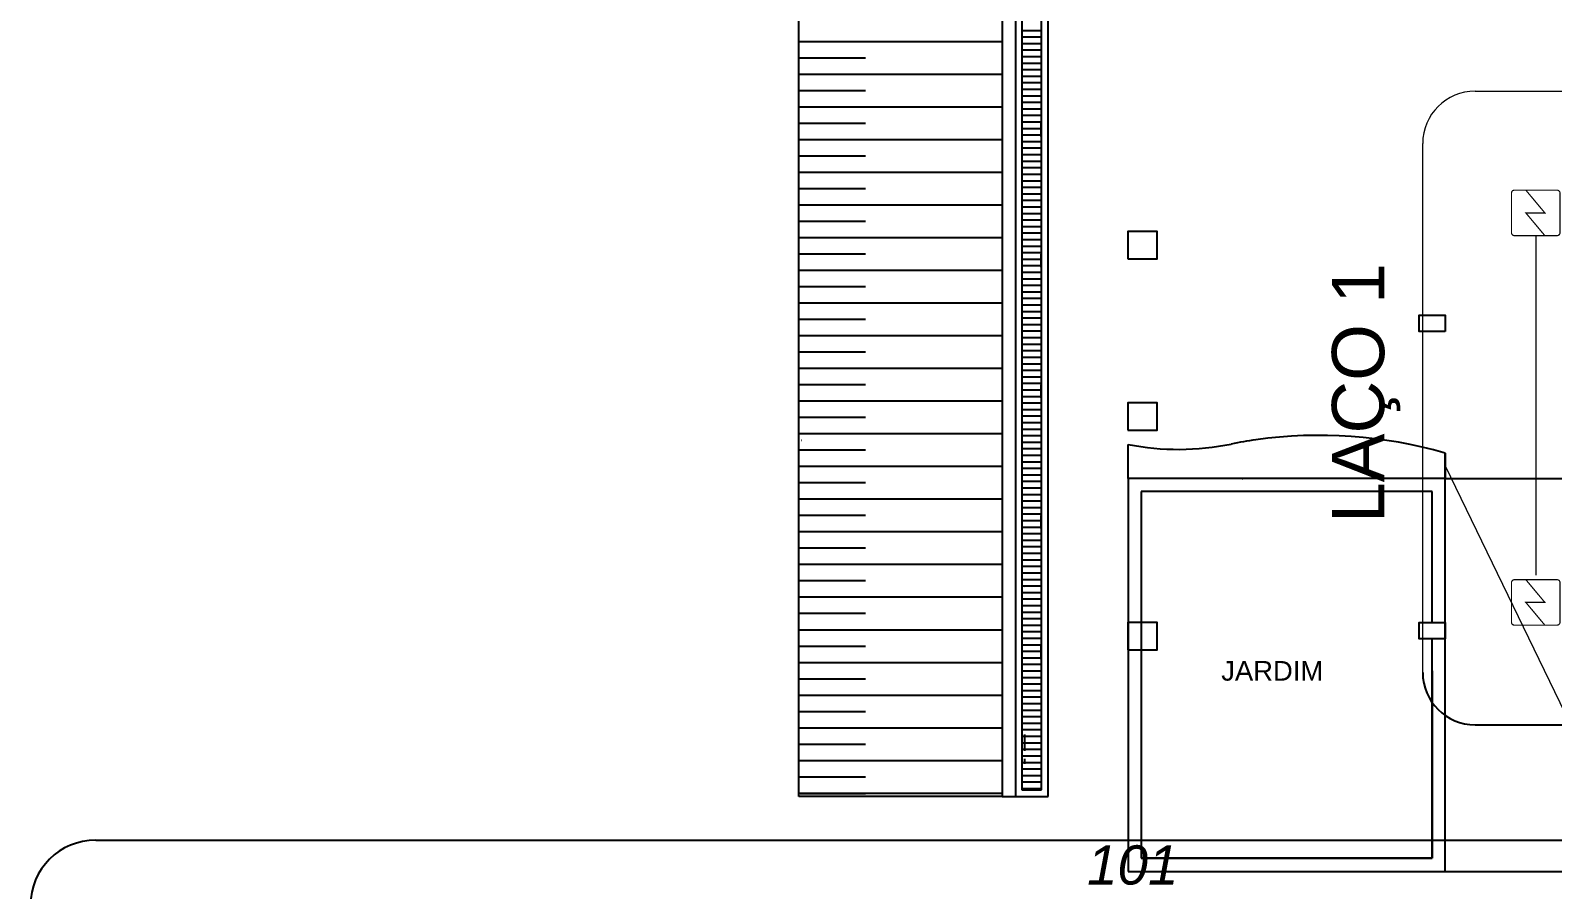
# Model space of a CAD drawing. Header units: metres. Extents: x -331 to 2982, y 362 to 2539.
# Drawn here: x 748.43 to 771.71, y 544.28 to 557.42 of the extents above; entities that cross this region are included whole.
import ezdxf

# ---------------------------------------------------------------- set-up
doc = ezdxf.new("R2010")
doc.units = ezdxf.units.M
doc.linetypes.add('XR_BL2_SUBSOLO_REV09$0$HIDDEN', pattern=[0.375, 0.25, -0.125])
doc.layers.get('0').update_dxf_attribs({"color": 251})
for name, color, linetype in [('Det', 251, 'Continuous'), ('DET. FUMAÇA', 1, 'Continuous'), ('Div', 251, 'Continuous'), ('Est', 251, 'Continuous'), ('Texto_Salas', 251, 'Continuous')]:
    doc.layers.add(name, color=color, linetype=linetype)
doc.styles.add('DESTAQUE', font='arial.ttf', dxfattribs={"height": 0.4})
doc.styles.get("Standard").update_dxf_attribs({"font": 'arial.ttf', "height": 0.3})

# ---------------------------------------------------------------- blocks, each defined once
blk = doc.blocks.new('Detector de fumaça')
at = {"layer": 'DET. FUMAÇA', "linetype": 'Continuous', "lineweight": 15, "const_width": 0.0187}
blk.add_lwpolyline([(774.599, 539.816), (775.249, 539.816, -0.414214), (775.296, 539.769), (775.296, 539.167, -0.414214), (775.249, 539.12), (774.599, 539.12, -0.414214), (774.553, 539.167), (774.553, 539.769, -0.414214)], format="xyb", close=True, dxfattribs=at)
blk.add_lwpolyline([(774.773, 539.816), (775.064, 539.468), (774.773, 539.468), (775.064, 539.12)], dxfattribs=at)
blk = doc.blocks.new('XR_BL2_SUBSOLO_REV09$0$PILAR_PASSARELA')
blk.add_lwpolyline([(-20, 12.5), (20, 12.5), (20, -12.5), (-20, -12.5)], close=True)

msp = doc.modelspace()

# ---------------------------------------------------------------- linework, layer by layer
at = {"layer": 'Det', "color": 251}
for p, q in [((760.186, 545.702), (760.186, 568.727)), ((763.299, 568.726), (763.299, 545.702)), ((763.499, 568.726), (763.499, 545.702)), ((763.499, 557.807), (763.499, 545.702)), ((763.599, 557.807), (763.599, 545.802)), ((763.899, 545.802), (763.899, 557.807)), ((763.999, 545.702), (763.999, 557.807)), ((763.899, 557.419), (763.599, 557.419)), ((763.899, 557.319), (763.599, 557.319)), ((761.209, 557.249), (760.186, 557.249)), ((763.299, 557.249), (761.209, 557.249)), ((763.899, 557.219), (763.599, 557.219)), ((763.899, 557.119), (763.599, 557.119)), ((761.209, 556.999), (760.186, 556.999)), ((763.899, 557.019), (763.599, 557.019)), ((763.899, 556.919), (763.599, 556.919)), ((761.209, 556.749), (760.186, 556.749)), ((763.299, 556.749), (761.209, 556.749)), ((763.899, 556.819), (763.599, 556.819)), ((763.899, 556.719), (763.599, 556.719)), ((763.899, 556.619), (763.599, 556.619)), ((761.209, 556.499), (760.186, 556.499)), ((763.899, 556.519), (763.599, 556.519)), ((763.899, 556.419), (763.599, 556.419)), ((761.209, 556.249), (760.186, 556.249)), ((763.299, 556.249), (761.209, 556.249)), ((763.899, 556.319), (763.599, 556.319)), ((763.899, 556.219), (763.599, 556.219)), ((761.209, 555.999), (760.186, 555.999)), ((763.899, 556.119), (763.599, 556.119)), ((763.899, 556.019), (763.599, 556.019)), ((763.894, 555.802), (763.894, 556.002)), ((761.209, 555.749), (760.186, 555.749)), ((763.299, 555.749), (761.209, 555.749)), ((763.899, 555.919), (763.599, 555.919)), ((763.899, 555.819), (763.599, 555.819)), ((763.899, 555.719), (763.599, 555.719)), ((761.209, 555.499), (760.186, 555.499)), ((763.899, 555.619), (763.599, 555.619)), ((763.899, 555.519), (763.599, 555.519)), ((761.209, 555.249), (760.186, 555.249)), ((763.299, 555.249), (761.209, 555.249)), ((763.899, 555.419), (763.599, 555.419)), ((763.899, 555.319), (763.599, 555.319)), ((761.209, 554.999), (760.186, 554.999)), ((763.899, 555.219), (763.599, 555.219)), ((763.899, 555.119), (763.599, 555.119)), ((763.899, 555.019), (763.599, 555.019)), ((763.899, 554.919), (763.599, 554.919)), ((763.899, 554.819), (763.599, 554.819)), ((761.209, 554.749), (760.186, 554.749)), ((763.299, 554.749), (761.209, 554.749)), ((763.899, 554.719), (763.599, 554.719)), ((763.899, 554.619), (763.599, 554.619)), ((761.209, 554.499), (760.186, 554.499)), ((763.899, 554.519), (763.599, 554.519)), ((763.899, 554.419), (763.599, 554.419)), ((763.899, 554.319), (763.599, 554.319)), ((761.209, 554.249), (760.186, 554.249)), ((763.299, 554.249), (761.209, 554.249)), ((763.899, 554.219), (763.599, 554.219)), ((763.899, 554.119), (763.599, 554.119)), ((761.209, 553.999), (760.186, 553.999)), ((763.899, 554.019), (763.599, 554.019)), ((763.899, 553.919), (763.599, 553.919)), ((763.894, 553.802), (763.894, 554.002)), ((761.209, 553.749), (760.186, 553.749)), ((763.299, 553.749), (761.209, 553.749)), ((763.899, 553.819), (763.599, 553.819)), ((763.899, 553.719), (763.599, 553.719)), ((763.899, 553.619), (763.599, 553.619)), ((761.209, 553.499), (760.186, 553.499)), ((763.899, 553.519), (763.599, 553.519)), ((763.899, 553.419), (763.599, 553.419)), ((761.209, 553.249), (760.186, 553.249)), ((763.299, 553.249), (761.209, 553.249)), ((763.899, 553.319), (763.599, 553.319)), ((763.899, 553.219), (763.599, 553.219)), ((761.209, 552.999), (760.186, 552.999)), ((763.899, 553.119), (763.599, 553.119)), ((763.899, 553.019), (763.599, 553.019)), ((763.899, 552.919), (763.599, 552.919)), ((761.209, 552.749), (760.186, 552.749)), ((763.299, 552.749), (761.209, 552.749)), ((763.899, 552.819), (763.599, 552.819)), ((763.899, 552.719), (763.599, 552.719)), ((761.209, 552.499), (760.186, 552.499)), ((763.899, 552.619), (763.599, 552.619)), ((763.899, 552.519), (763.599, 552.519)), ((761.209, 552.249), (760.186, 552.249)), ((763.299, 552.249), (761.209, 552.249)), ((763.899, 552.419), (763.599, 552.419)), ((763.899, 552.319), (763.599, 552.319)), ((763.899, 552.219), (763.599, 552.219)), ((761.209, 551.999), (760.186, 551.999)), ((763.899, 552.119), (763.599, 552.119)), ((763.899, 552.019), (763.599, 552.019)), ((763.894, 551.802), (763.894, 552.002)), ((761.209, 551.749), (760.186, 551.749)), ((763.299, 551.749), (761.209, 551.749)), ((763.899, 551.919), (763.599, 551.919)), ((763.899, 551.819), (763.599, 551.819)), ((761.209, 551.499), (760.186, 551.499)), ((763.899, 551.719), (763.599, 551.719)), ((763.899, 551.619), (763.599, 551.619)), ((763.899, 551.519), (763.599, 551.519)), ((763.899, 551.419), (763.599, 551.419)), ((763.899, 551.319), (763.599, 551.319)), ((761.209, 551.249), (760.186, 551.249)), ((763.299, 551.249), (761.209, 551.249)), ((763.899, 551.219), (763.599, 551.219)), ((763.899, 551.119), (763.599, 551.119)), ((765.224, 550.569), (765.224, 551.088)), ((761.209, 550.999), (760.186, 550.999)), ((763.899, 551.019), (763.599, 551.019)), ((763.899, 550.919), (763.599, 550.919)), ((763.899, 550.819), (763.599, 550.819)), ((770.073, 550.956), (770.073, 550.569)), ((770.073, 550.569), (770.073, 550.956)), ((761.209, 550.749), (760.186, 550.749)), ((763.299, 550.749), (761.209, 550.749)), ((763.899, 550.719), (763.599, 550.719)), ((763.899, 550.619), (763.599, 550.619)), ((770.073, 550.569), (765.224, 550.569)), ((765.224, 550.569), (765.224, 544.556)), ((770.073, 550.569), (773.073, 550.569)), ((770.073, 544.556), (770.073, 550.569)), ((761.209, 550.499), (760.186, 550.499)), ((763.899, 550.519), (763.599, 550.519)), ((763.899, 550.419), (763.599, 550.419)), ((769.873, 550.369), (765.424, 550.369)), ((765.424, 550.369), (765.424, 544.756)), ((769.873, 548.363), (769.873, 550.369)), ((761.209, 550.249), (760.186, 550.249)), ((763.299, 550.249), (761.209, 550.249)), ((763.899, 550.319), (763.599, 550.319)), ((763.899, 550.219), (763.599, 550.219)), ((763.899, 550.119), (763.599, 550.119)), ((761.209, 549.999), (760.186, 549.999)), ((763.899, 550.019), (763.599, 550.019)), ((763.899, 549.919), (763.599, 549.919)), ((763.894, 549.802), (763.894, 550.002)), ((761.209, 549.749), (760.186, 549.749)), ((763.299, 549.749), (761.209, 549.749)), ((763.899, 549.819), (763.599, 549.819)), ((763.899, 549.719), (763.599, 549.719)), ((761.209, 549.499), (760.186, 549.499)), ((763.899, 549.619), (763.599, 549.619)), ((763.899, 549.519), (763.599, 549.519)), ((763.899, 549.419), (763.599, 549.419)), ((761.209, 549.249), (760.186, 549.249)), ((763.299, 549.249), (761.209, 549.249)), ((763.899, 549.319), (763.599, 549.319)), ((763.899, 549.219), (763.599, 549.219)), ((761.209, 548.999), (760.186, 548.999)), ((763.899, 549.119), (763.599, 549.119)), ((763.899, 549.019), (763.599, 549.019)), ((761.209, 548.749), (760.186, 548.749)), ((763.299, 548.749), (761.209, 548.749)), ((763.899, 548.919), (763.599, 548.919)), ((763.899, 548.819), (763.599, 548.819)), ((763.899, 548.719), (763.599, 548.719)), ((761.209, 548.499), (760.186, 548.499)), ((763.899, 548.619), (763.599, 548.619)), ((763.899, 548.519), (763.599, 548.519)), ((761.209, 548.249), (760.186, 548.249)), ((763.299, 548.249), (761.209, 548.249)), ((763.899, 548.419), (763.599, 548.419)), ((763.899, 548.319), (763.599, 548.319)), ((763.899, 548.219), (763.599, 548.219)), ((763.899, 548.119), (763.599, 548.119)), ((763.899, 548.019), (763.599, 548.019)), ((769.873, 544.756), (769.873, 548.113)), ((761.209, 547.999), (760.186, 547.999)), ((763.899, 547.919), (763.599, 547.919)), ((763.899, 547.819), (763.599, 547.819)), ((763.894, 547.802), (763.894, 548.002)), ((761.209, 547.749), (760.186, 547.749)), ((763.299, 547.749), (761.209, 547.749)), ((763.899, 547.719), (763.599, 547.719)), ((763.899, 547.619), (763.599, 547.619)), ((769.873, 547.623), (769.873, 544.756)), ((761.209, 547.499), (760.186, 547.499)), ((763.899, 547.519), (763.599, 547.519)), ((763.899, 547.419), (763.599, 547.419)), ((763.899, 547.319), (763.599, 547.319)), ((761.209, 547.249), (760.186, 547.249)), ((763.299, 547.249), (761.209, 547.249)), ((763.899, 547.219), (763.599, 547.219)), ((763.899, 547.119), (763.599, 547.119)), ((761.209, 546.999), (760.186, 546.999)), ((763.899, 547.019), (763.599, 547.019)), ((763.899, 546.919), (763.599, 546.919)), ((761.209, 546.749), (760.186, 546.749)), ((763.299, 546.749), (761.209, 546.749)), ((763.899, 546.819), (763.599, 546.819)), ((763.899, 546.719), (763.599, 546.719)), ((763.899, 546.619), (763.599, 546.619)), ((761.209, 546.499), (760.186, 546.499)), ((763.899, 546.519), (763.599, 546.519)), ((763.899, 546.419), (763.599, 546.419)), ((761.209, 546.249), (760.186, 546.249)), ((763.299, 546.249), (761.209, 546.249)), ((763.899, 546.319), (763.599, 546.319)), ((763.899, 546.219), (763.599, 546.219)), ((761.209, 545.999), (760.186, 545.999)), ((763.899, 546.119), (763.599, 546.119)), ((763.899, 546.019), (763.599, 546.019)), ((763.899, 545.919), (763.599, 545.919)), ((761.209, 545.749), (760.186, 545.749)), ((763.299, 545.702), (760.186, 545.702)), ((760.209, 545.749), (761.209, 545.749)), ((763.299, 545.749), (761.209, 545.749)), ((763.299, 545.702), (763.499, 545.702)), ((763.499, 545.702), (763.999, 545.702)), ((763.899, 545.819), (763.599, 545.819)), ((763.599, 545.802), (763.899, 545.802)), ((769.873, 544.756), (765.424, 544.756)), ((765.424, 544.756), (769.873, 544.756)), ((765.224, 544.556), (770.073, 544.556)), ((770.073, 544.556), (773.073, 544.556))]:
    msp.add_line(p, q, dxfattribs=at)
at = {"layer": 'Det', "color": 251, "linetype": 'XR_BL2_SUBSOLO_REV09$0$HIDDEN'}
for p, q in [((763.639, 548.905), (763.639, 548.905)), ((763.639, 548.005), (763.639, 548.005)), ((763.639, 546.652), (763.639, 546.202)), ((763.639, 546.202), (763.639, 546.202))]:
    msp.add_line(p, q, dxfattribs=at)
at = {"layer": 'Det', "color": 251}
for centre, radius, start, end in [((760.23, 548.269), 2.88, 90.0709, 90.1029), ((765.996, 555.013), 4, 258.8626, 281.6028), ((768.007, 545.217), 6, 97.9663, 101.6028), ((768.146, 544.227), 7, 74.0211, 97.9663)]:
    msp.add_arc(centre, radius, start, end, dxfattribs=at)
msp.add_point((766.973, 550.569), dxfattribs=at)
at = {"layer": 'Div', "color": 230, "linetype": 'Continuous', "lineweight": 0}
for p, q in [((770.529, 556.495), (772.718, 556.495)), ((769.729, 547.598), (769.729, 555.695))]:
    msp.add_line(p, q, dxfattribs=at)
at = {"layer": 'Div', "color": 150, "linetype": 'Continuous', "lineweight": 0}
msp.add_line((771.457, 554.283), (771.457, 549.088), dxfattribs=at)
at = {"layer": 'Div', "linetype": 'Continuous', "lineweight": 0}
msp.add_line((770.073, 550.763), (773.073, 544.556), dxfattribs=at)
at = {"layer": 'Div', "color": 230}
for p, q in [((770.529, 546.798), (772.718, 546.798)), ((749.434, 545.035), (819.789, 545.035))]:
    msp.add_line(p, q, dxfattribs=at)
at = {"layer": 'Div', "color": 230, "linetype": 'Continuous', "lineweight": 0}
msp.add_arc((770.529, 555.695), 0.8, 90, 180, dxfattribs=at)
at = {"layer": 'Div', "color": 230}
for centre, radius, start, end in [((770.529, 547.598), 0.8, 180, 270), ((749.435, 544.035), 1, 90.0382, 180)]:
    msp.add_arc(centre, radius, start, end, dxfattribs=at)
at = {"layer": 'Est', "color": 251}
for points in [[(765.218, 553.928), (765.668, 553.928), (765.668, 554.348), (765.218, 554.348)], [(765.218, 551.305), (765.668, 551.305), (765.668, 551.725), (765.218, 551.725)], [(765.218, 547.943), (765.668, 547.943), (765.668, 548.363), (765.218, 548.363)]]:
    msp.add_lwpolyline(points, close=True, dxfattribs=at)

# ---------------------------------------------------------------- block references
at = {"layer": 'DET. FUMAÇA', "linetype": 'Continuous', "lineweight": 0}
for p in [(-3.467, 15.163), (-3.467, 9.203)]:
    msp.add_blockref('Detector de fumaça', p, dxfattribs=at)
at = {"layer": 'Est', "color": 251, "xscale": 0.01000000000021828, "yscale": 0.01000000000021828, "zscale": 0.01000000000021828, "rotation": 180}
for p in [(769.874, 552.939), (769.874, 548.238)]:
    msp.add_blockref('XR_BL2_SUBSOLO_REV09$0$PILAR_PASSARELA', p, dxfattribs=at)

# ---------------------------------------------------------------- texts
at = {"layer": 'Div', "color": 230, "linetype": 'Continuous', "lineweight": 0, "insert": (768.34, 549.577), "char_height": 0.8, "width": 27.20388, "attachment_point": 1, "rotation": 90}
msp.add_mtext('{ LAÇO 1}', dxfattribs=at)
at = {"layer": 'Div', "color": 5, "linetype": 'Continuous', "lineweight": 0, "insert": (764.595, 544.954), "char_height": 0.6, "width": 13.3188, "attachment_point": 1}
msp.add_mtext('{\\fArial|b0|i1|c0|p34;101}', dxfattribs=at)
at = {"layer": 'Texto_Salas', "color": 251, "insert": (767.427, 547.47), "char_height": 0.3, "width": 2.2626, "attachment_point": 8, "style": 'DESTAQUE'}
msp.add_mtext('JARDIM', dxfattribs=at)

doc.saveas('drawing.dxf')
